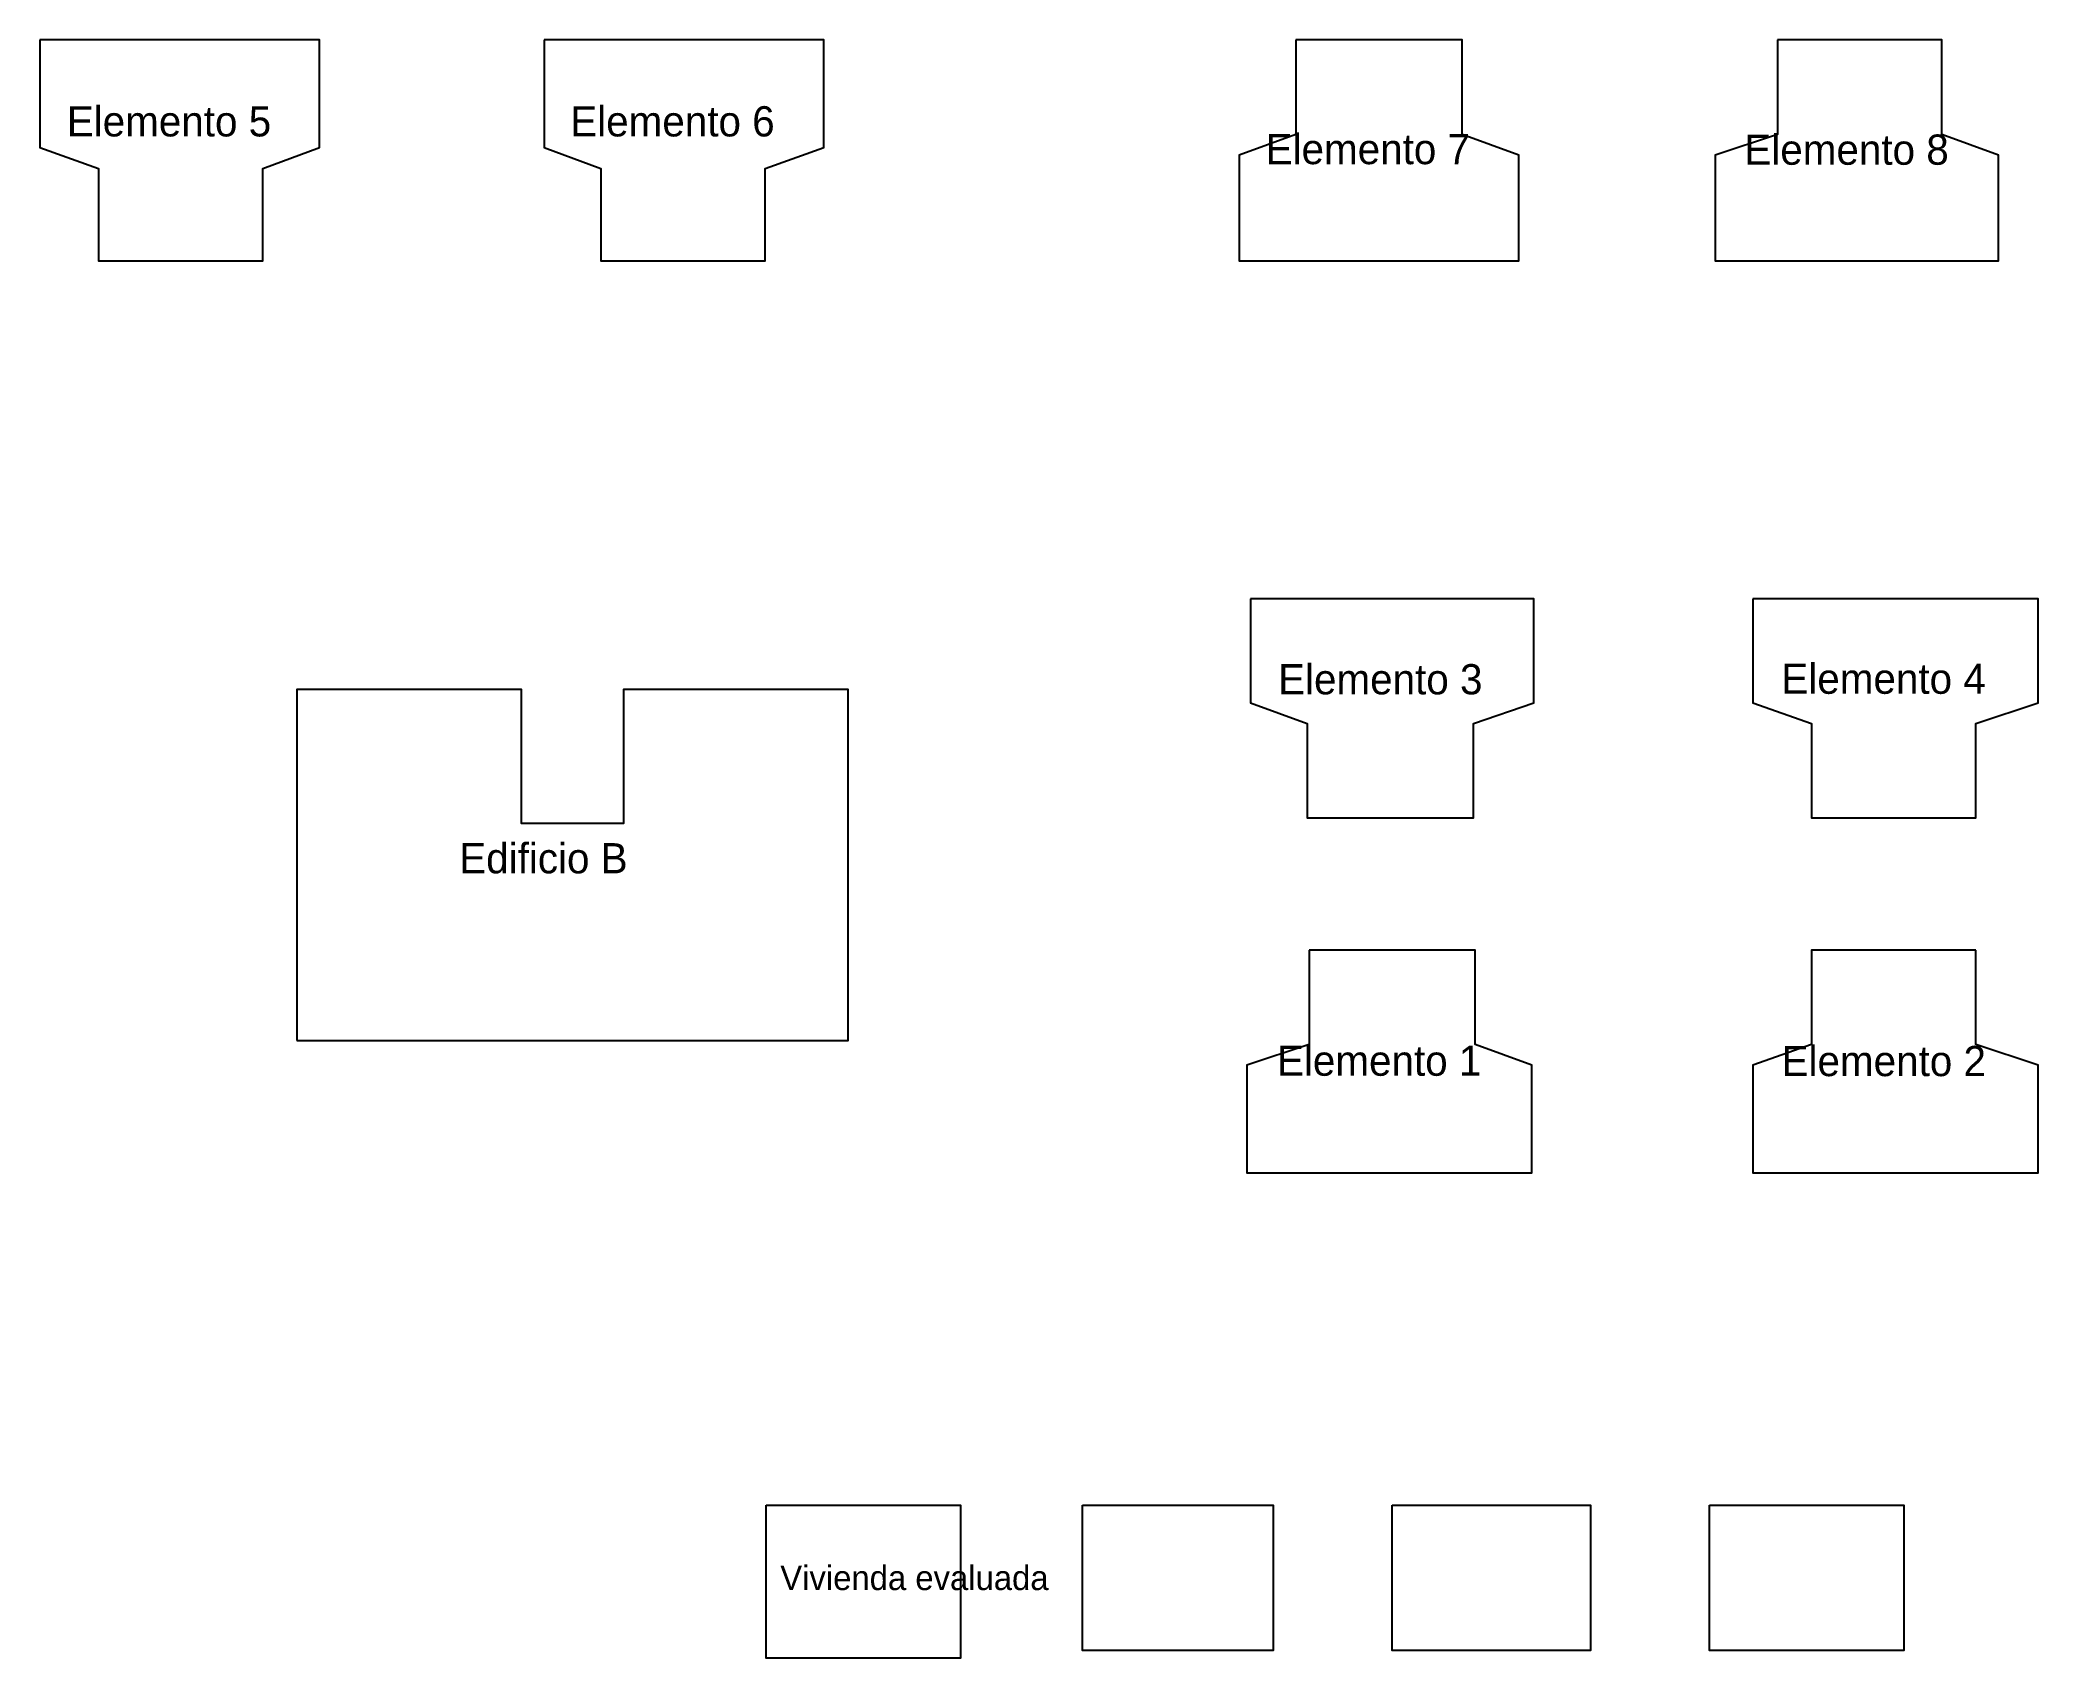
# Model space of a CAD drawing. Header units: metres. Extents: x -44 to 62, y -8 to 78.
import ezdxf

# ---------------------------------------------------------------- set-up
doc = ezdxf.new("R2010")
doc.units = ezdxf.units.M
for name, color, linetype in [('EDIFICIO_B_H15', 1, 'Continuous'), ('ELEMENTOS_H3', 1, 'Continuous'), ('TEXTOS', 7, 'Continuous'), ('VECINOS', 8, 'Continuous'), ('VIVIENDA', 5, 'Continuous')]:
    doc.layers.add(name, color=color, linetype=linetype)

msp = doc.modelspace()

# ---------------------------------------------------------------- linework, layer by layer
at = {"layer": 'EDIFICIO_B_H15'}
msp.add_lwpolyline([(-30, 24.6), (-0.8, 24.6), (-0.8, 43.2), (-12.7, 43.2), (-12.7, 36.1), (-18.1, 36.1), (-18.1, 43.2), (-30, 43.2)], close=True, dxfattribs=at)
at = {"layer": 'ELEMENTOS_H3'}
for points in [[(-43.6, 77.6), (-43.6, 71.9), (-40.5, 70.8), (-40.5, 65.9), (-31.8, 65.9), (-31.8, 70.8), (-28.8, 71.9), (-28.8, 77.6)], [(-16.9, 77.6), (-16.9, 71.9), (-13.9, 70.8), (-13.9, 65.9), (-5.2, 65.9), (-5.2, 70.8), (-2.1, 71.9), (-2.1, 77.6)], [(22.9, 77.6), (22.9, 72.6), (19.9, 71.5), (19.9, 65.9), (34.7, 65.9), (34.7, 71.5), (31.7, 72.6), (31.7, 77.6)], [(48.4, 77.6), (48.4, 72.6), (45.1, 71.5), (45.1, 65.9), (60.1, 65.9), (60.1, 71.5), (57.1, 72.6), (57.1, 77.6)], [(20.5, 48), (20.5, 42.5), (23.5, 41.4), (23.5, 36.4), (32.3, 36.4), (32.3, 41.4), (35.5, 42.5), (35.5, 48)], [(47.1, 48), (47.1, 42.5), (50.2, 41.4), (50.2, 36.4), (58.9, 36.4), (58.9, 41.4), (62.2, 42.5), (62.2, 48)], [(23.6, 29.4), (23.6, 24.4), (20.3, 23.3), (20.3, 17.6), (35.4, 17.6), (35.4, 23.3), (32.4, 24.4), (32.4, 29.4)], [(58.9, 29.4), (50.2, 29.4), (50.2, 24.4), (47.1, 23.3), (47.1, 17.6), (62.2, 17.6), (62.2, 23.3), (58.9, 24.4)]]:
    msp.add_lwpolyline(points, close=True, dxfattribs=at)
at = {"layer": 'VECINOS'}
for points in [[(11.6, 0), (21.7, 0), (21.7, -7.7), (11.6, -7.7)], [(28, 0), (38.5, 0), (38.5, -7.7), (28, -7.7)], [(44.8, 0), (55.1, 0), (55.1, -7.7), (44.8, -7.7)]]:
    msp.add_lwpolyline(points, close=True, dxfattribs=at)
at = {"layer": 'VIVIENDA'}
msp.add_lwpolyline([(-5.15, 0), (5.15, 0), (5.15, -8.1), (-5.15, -8.1)], close=True, dxfattribs=at)

# ---------------------------------------------------------------- texts
at = {"layer": 'TEXTOS'}
for s, height, p in [('Elemento 5', 1.6, (-42.18, 72.49)), ('Elemento 6', 1.6, (-15.52, 72.49)), ('Elemento 7', 1.6, (21.3, 71.02)), ('Elemento 8', 1.6, (46.65, 70.99)), ('Elemento 3', 1.6, (21.96, 42.94)), ('Elemento 4', 1.6, (48.61, 42.97)), ('Edificio B', 1.6, (-21.4, 33.46)), ('Elemento 1', 1.6, (21.9, 22.74)), ('Elemento 2', 1.6, (48.62, 22.72)), ('Vivienda evaluada', 1.3, (-4.4, -4.5))]:
    msp.add_text(s, height=height, dxfattribs=at).set_placement(p)

doc.saveas('drawing.dxf')
